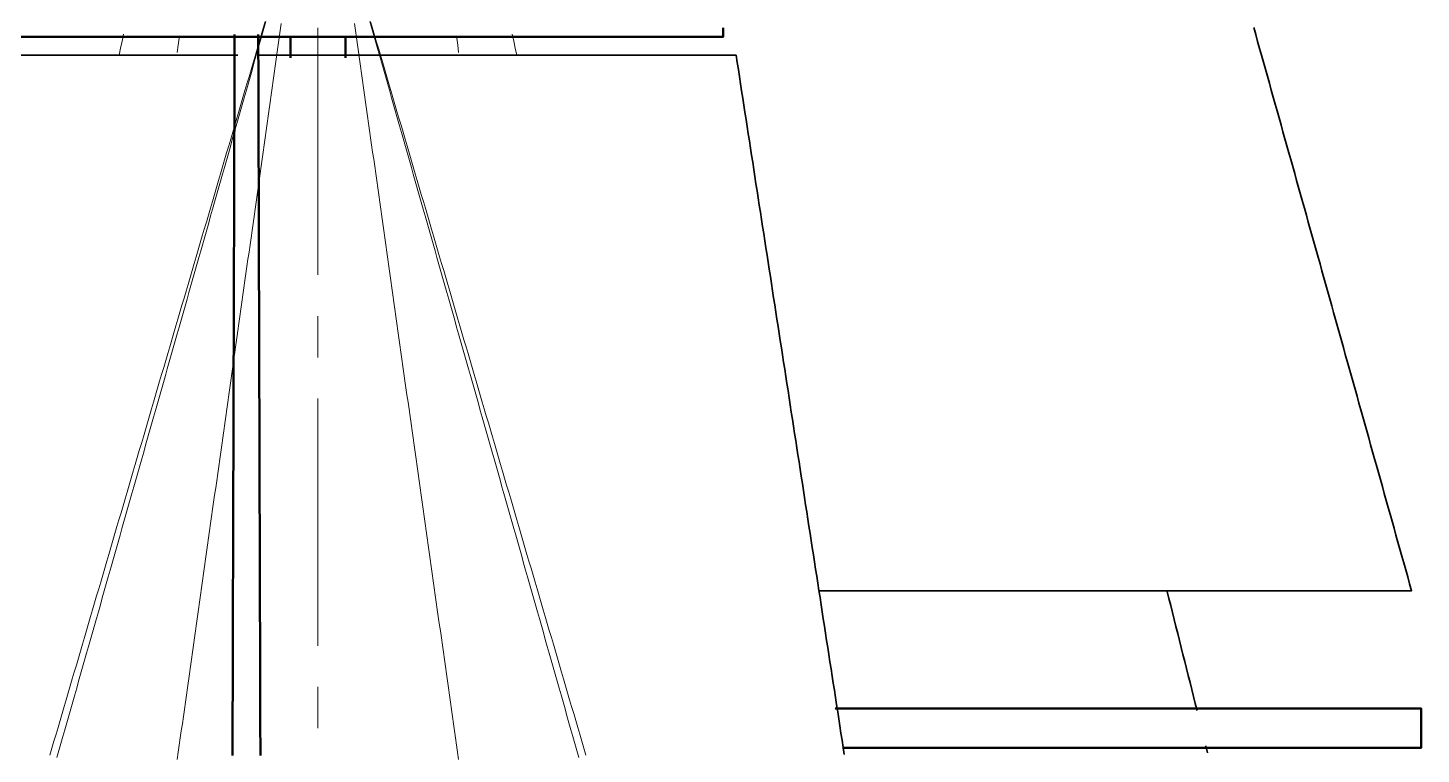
# Model space of a CAD drawing. Header units: millimetres. Extents: x 0 to 89100, y 0 to 63000.
# Drawn here: x 35390 to 45528, y 33711 to 38999 of the extents above; entities that cross this region are included whole.
import ezdxf

# ---------------------------------------------------------------- set-up
doc = ezdxf.new("R2010")
doc.units = ezdxf.units.MM
doc.header["$LTSCALE"] = 150
doc.linetypes.add('CL', pattern=[18, 12, -2, 2, -2])
for name, color, linetype, lineweight in [('中心線', 1, 'CL', 18), ('外形', 7, 'Continuous', 50), ('帆', 30, 'Continuous', 35), ('索具', 94, 'Continuous', 13)]:
    doc.layers.add(name, color=color, linetype=linetype, lineweight=lineweight)

msp = doc.modelspace()

# ---------------------------------------------------------------- linework, layer by layer
at = {"layer": '中心線'}
msp.add_line((37500, 12900), (37500, 55800), dxfattribs=at)
at = {"layer": '外形'}
for points in [[(40448.9, 39000), (40448.9, 38934), (40396.3, 38934), (40343.6, 38934), (40291, 38934), (40238.3, 38934), (40185.6, 38934), (40133, 38934), (40080.3, 38934), (40027.7, 38934), (39975, 38934), (39922.3, 38934), (39869.7, 38934), (39817, 38934), (39764.4, 38934), (39711.7, 38934), (39659.1, 38934), (39606.4, 38934), (39553.7, 38934), (39501.1, 38934), (39448.4, 38934), (39395.8, 38934), (39343.1, 38934), (39290.4, 38934), (39237.8, 38934), (39185.1, 38934), (39132.5, 38934), (39079.8, 38934), (39027.1, 38934), (38974.5, 38934), (38921.8, 38934), (38869.2, 38934), (38816.5, 38934), (38763.8, 38934), (38711.2, 38934), (38658.5, 38934), (38605.9, 38934), (38553.2, 38934), (38500.5, 38934), (38447.9, 38934), (38395.2, 38934), (38342.6, 38934), (38289.9, 38934), (38237.2, 38934), (38184.6, 38934), (38131.9, 38934), (38079.3, 38934), (38026.6, 38934), (37973.9, 38934), (37921.3, 38934), (37868.6, 38934), (37816, 38934), (37763.3, 38934), (37710.6, 38934), (37658, 38934), (37605.3, 38934), (37552.7, 38934), (37500, 38934), (37447.3, 38934), (37394.7, 38934), (37342, 38934), (37289.4, 38934), (37236.7, 38934), (37184, 38934), (37131.4, 38934), (37078.7, 38934), (37026.1, 38934), (36973.4, 38934), (36920.7, 38934), (36868.1, 38934), (36815.4, 38934), (36762.8, 38934), (36710.1, 38934), (36657.4, 38934), (36604.8, 38934), (36552.1, 38934), (36499.5, 38934), (36446.8, 38934), (36394.1, 38934), (36341.5, 38934), (36288.8, 38934), (36236.2, 38934), (36183.5, 38934), (36130.8, 38934), (36078.2, 38934), (36025.5, 38934), (35972.9, 38934), (35920.2, 38934), (35867.5, 38934), (35814.9, 38934), (35762.2, 38934), (35709.6, 38934), (35656.9, 38934), (35604.2, 38934), (35551.6, 38934), (35498.9, 38934), (35446.3, 38934), (35393.6, 38934), (35340.9, 38934)], [(36894, 38952.1), (36893.8, 38899.6), (36893.7, 38847.1), (36893.5, 38794.6), (36893.4, 38742.1), (36893.2, 38689.6), (36893.1, 38637.1), (36892.9, 38584.6), (36892.7, 38532), (36892.6, 38479.5), (36892.4, 38427), (36892.3, 38374.5), (36892.1, 38322), (36892, 38269.5), (36891.8, 38217), (36891.7, 38164.5), (36891.5, 38112), (36891.4, 38059.5), (36891.2, 38006.9), (36891, 37954.4), (36890.9, 37901.9), (36890.7, 37849.4), (36890.6, 37796.9), (36890.4, 37744.4), (36890.3, 37691.9), (36890.1, 37639.4), (36890, 37586.9), (36889.8, 37534.4), (36889.7, 37481.9), (36889.5, 37429.3), (36889.3, 37376.8), (36889.2, 37324.3), (36889, 37271.8), (36888.9, 37219.3), (36888.7, 37166.8), (36888.6, 37114.3), (36888.4, 37061.8), (36888.3, 37009.3), (36888.1, 36956.8), (36888, 36904.2), (36887.8, 36851.7), (36887.6, 36799.2), (36887.5, 36746.7), (36887.3, 36694.2), (36887.2, 36641.7), (36887, 36589.2), (36886.9, 36536.7), (36886.7, 36484.2), (36886.6, 36431.7), (36886.4, 36379.2), (36886.3, 36326.6), (36886.1, 36274.1), (36885.9, 36221.6), (36885.8, 36169.1), (36885.6, 36116.6), (36885.5, 36064.1), (36885.3, 36011.6), (36885.2, 35959.1), (36885, 35906.6), (36884.9, 35854.1), (36884.7, 35801.5), (36884.6, 35749), (36884.4, 35696.5), (36884.2, 35644), (36884.1, 35591.5), (36883.9, 35539), (36883.8, 35486.5), (36883.6, 35434), (36883.5, 35381.5), (36883.3, 35329), (36883.2, 35276.4), (36883, 35223.9), (36882.9, 35171.4), (36882.7, 35118.9), (36882.5, 35066.4), (36882.4, 35013.9), (36882.2, 34961.4), (36882.1, 34908.9), (36881.9, 34856.4), (36881.8, 34803.9), (36881.6, 34751.4), (36881.5, 34698.8), (36881.3, 34646.3), (36881.2, 34593.8), (36881, 34541.3), (36880.8, 34488.8), (36880.7, 34436.3), (36880.5, 34383.8), (36880.4, 34331.3), (36880.2, 34278.8), (36880.1, 34226.3), (36879.9, 34173.7), (36879.8, 34121.2), (36879.6, 34068.7), (36879.5, 34016.2), (36879.3, 33963.7), (36879.2, 33911.2), (36879, 33858.7), (36878.8, 33806.2), (36878.7, 33753.7), (36878.5, 33701.2)], [(37081.5, 33701.2), (37081.3, 33753.7), (37081.2, 33806.2), (37081, 33858.7), (37080.8, 33911.2), (37080.7, 33963.7), (37080.5, 34016.2), (37080.4, 34068.7), (37080.2, 34121.2), (37080.1, 34173.7), (37079.9, 34226.3), (37079.8, 34278.8), (37079.6, 34331.3), (37079.5, 34383.8), (37079.3, 34436.3), (37079.2, 34488.8), (37079, 34541.3), (37078.8, 34593.8), (37078.7, 34646.3), (37078.5, 34698.8), (37078.4, 34751.4), (37078.2, 34803.9), (37078.1, 34856.4), (37077.9, 34908.9), (37077.8, 34961.4), (37077.6, 35013.9), (37077.5, 35066.4), (37077.3, 35118.9), (37077.1, 35171.4), (37077, 35223.9), (37076.8, 35276.4), (37076.7, 35329), (37076.5, 35381.5), (37076.4, 35434), (37076.2, 35486.5), (37076.1, 35539), (37075.9, 35591.5), (37075.8, 35644), (37075.6, 35696.5), (37075.4, 35749), (37075.3, 35801.5), (37075.1, 35854.1), (37075, 35906.6), (37074.8, 35959.1), (37074.7, 36011.6), (37074.5, 36064.1), (37074.4, 36116.6), (37074.2, 36169.1), (37074.1, 36221.6), (37073.9, 36274.1), (37073.7, 36326.6), (37073.6, 36379.2), (37073.4, 36431.7), (37073.3, 36484.2), (37073.1, 36536.7), (37073, 36589.2), (37072.8, 36641.7), (37072.7, 36694.2), (37072.5, 36746.7), (37072.4, 36799.2), (37072.2, 36851.7), (37072, 36904.2), (37071.9, 36956.8), (37071.7, 37009.3), (37071.6, 37061.8), (37071.4, 37114.3), (37071.3, 37166.8), (37071.1, 37219.3), (37071, 37271.8), (37070.8, 37324.3), (37070.7, 37376.8), (37070.5, 37429.3), (37070.3, 37481.9), (37070.2, 37534.4), (37070, 37586.9), (37069.9, 37639.4), (37069.7, 37691.9), (37069.6, 37744.4), (37069.4, 37796.9), (37069.3, 37849.4), (37069.1, 37901.9), (37069, 37954.4), (37068.8, 38006.9), (37068.6, 38059.5), (37068.5, 38112), (37068.3, 38164.5), (37068.2, 38217), (37068, 38269.5), (37067.9, 38322), (37067.7, 38374.5), (37067.6, 38427), (37067.4, 38479.5), (37067.3, 38532), (37067.1, 38584.6), (37066.9, 38637.1), (37066.8, 38689.6), (37066.6, 38742.1), (37066.5, 38794.6), (37066.3, 38847.1), (37066.2, 38899.6), (37066, 38952.1)], [(37300, 38938.9), (37300, 38886.1), (37300, 38833.3), (37300, 38780.6)], [(37700, 38780.6), (37700, 38833.3), (37700, 38886.1), (37700, 38938.9)], [(41263.8, 34044), (41316.4, 34044), (41369.1, 34044), (41421.7, 34044), (41474.4, 34044), (41527, 34044), (41579.6, 34044), (41632.3, 34044), (41684.9, 34044), (41737.6, 34044), (41790.2, 34044), (41842.8, 34044), (41895.5, 34044), (41948.1, 34044), (42000.8, 34044), (42053.4, 34044), (42106.1, 34044), (42158.7, 34044), (42211.3, 34044), (42264, 34044), (42316.6, 34044), (42369.3, 34044), (42421.9, 34044), (42474.5, 34044), (42527.2, 34044), (42579.8, 34044), (42632.5, 34044), (42685.1, 34044), (42737.7, 34044), (42790.4, 34044), (42843, 34044), (42895.7, 34044), (42948.3, 34044), (43000.9, 34044), (43053.6, 34044), (43106.2, 34044), (43158.9, 34044), (43211.5, 34044), (43264.1, 34044), (43316.8, 34044), (43369.4, 34044), (43422.1, 34044), (43474.7, 34044), (43527.3, 34044), (43580, 34044), (43632.6, 34044), (43685.3, 34044), (43737.9, 34044), (43790.6, 34044), (43843.2, 34044), (43895.8, 34044), (43948.5, 34044), (44001.1, 34044), (44053.8, 34044), (44106.4, 34044), (44159, 34044), (44211.7, 34044), (44264.3, 34044), (44317, 34044), (44369.6, 34044), (44422.2, 34044), (44474.9, 34044), (44527.5, 34044), (44580.2, 34044), (44632.8, 34044), (44685.4, 34044), (44738.1, 34044), (44790.7, 34044), (44843.4, 34044), (44896, 34044), (44948.6, 34044), (45001.3, 34044), (45053.9, 34044), (45106.6, 34044), (45159.2, 34044), (45211.8, 34044), (45264.5, 34044), (45317.1, 34044), (45369.8, 34044), (45422.4, 34044), (45475, 34044), (45527.7, 34044), (45527.7, 33986.4), (45527.7, 33928.8), (45527.7, 33871.2), (45527.7, 33813.6), (45527.7, 33756), (45475, 33756), (45422.4, 33756), (45369.8, 33756), (45317.1, 33756), (45264.5, 33756), (45211.8, 33756), (45159.2, 33756), (45106.6, 33756), (45053.9, 33756), (45001.3, 33756), (44948.6, 33756), (44896, 33756), (44843.4, 33756), (44790.7, 33756), (44738.1, 33756), (44685.4, 33756), (44632.8, 33756), (44580.2, 33756), (44527.5, 33756), (44474.9, 33756), (44422.2, 33756), (44369.6, 33756), (44317, 33756), (44264.3, 33756), (44211.7, 33756), (44159, 33756), (44106.4, 33756), (44053.8, 33756), (44001.1, 33756), (43948.5, 33756), (43895.8, 33756), (43843.2, 33756), (43790.6, 33756), (43737.9, 33756), (43685.3, 33756), (43632.6, 33756), (43580, 33756), (43527.3, 33756), (43474.7, 33756), (43422.1, 33756), (43369.4, 33756), (43316.8, 33756), (43264.1, 33756), (43211.5, 33756), (43158.9, 33756), (43106.2, 33756), (43053.6, 33756), (43000.9, 33756), (42948.3, 33756), (42895.7, 33756), (42843, 33756), (42790.4, 33756), (42737.7, 33756), (42685.1, 33756), (42632.5, 33756), (42579.8, 33756), (42527.2, 33756), (42474.5, 33756), (42421.9, 33756), (42369.3, 33756), (42316.6, 33756), (42264, 33756), (42211.3, 33756), (42158.7, 33756), (42106.1, 33756), (42053.4, 33756), (42000.8, 33756), (41948.1, 33756), (41895.5, 33756), (41842.8, 33756), (41790.2, 33756), (41737.6, 33756), (41684.9, 33756), (41632.3, 33756), (41579.6, 33756), (41527, 33756), (41474.4, 33756), (41421.7, 33756), (41369.1, 33756), (41316.4, 33756)]]:
    msp.add_lwpolyline(points, dxfattribs=at)
at = {"layer": '帆'}
for points in [[(44309.8, 39001.9), (44323.9, 38951.3), (44338.1, 38900.6), (44352.3, 38850), (44366.5, 38799.4), (44380.6, 38748.7), (44394.8, 38698.1), (44409, 38647.4), (44423.2, 38596.8), (44437.3, 38546.2), (44451.5, 38495.5), (44465.7, 38444.9), (44479.9, 38394.2), (44494.1, 38343.6), (44508.2, 38292.9), (44522.4, 38242.3), (44536.6, 38191.7), (44550.8, 38141), (44564.9, 38090.4), (44579.1, 38039.7), (44593.3, 37989.1), (44607.5, 37938.5), (44621.7, 37887.8), (44635.8, 37837.2), (44650, 37786.5), (44664.2, 37735.9), (44678.4, 37685.3), (44692.5, 37634.6), (44706.7, 37584), (44720.9, 37533.3), (44735.1, 37482.7), (44749.3, 37432.1), (44763.4, 37381.4), (44777.6, 37330.8), (44791.8, 37280.1), (44806, 37229.5), (44820.1, 37178.8), (44834.3, 37128.2), (44848.5, 37077.6), (44862.7, 37026.9), (44876.9, 36976.3), (44891, 36925.6), (44905.2, 36875), (44919.4, 36824.4), (44933.6, 36773.7), (44947.7, 36723.1), (44961.9, 36672.4), (44976.1, 36621.8), (44990.3, 36571.2), (45004.5, 36520.5), (45018.6, 36469.9), (45032.8, 36419.2), (45047, 36368.6), (45061.2, 36317.9), (45075.3, 36267.3), (45089.5, 36216.7), (45103.7, 36166), (45117.9, 36115.4), (45132.1, 36064.7), (45146.2, 36014.1), (45160.4, 35963.5), (45174.6, 35912.8), (45188.8, 35862.2), (45202.9, 35811.5), (45217.1, 35760.9), (45231.3, 35710.3), (45245.5, 35659.6), (45259.7, 35609), (45273.8, 35558.3), (45288, 35507.7), (45302.2, 35457.1), (45316.4, 35406.4), (45330.5, 35355.8), (45344.7, 35305.1), (45358.9, 35254.5), (45373.1, 35203.8), (45387.3, 35153.2), (45401.4, 35102.6), (45415.6, 35051.9), (45429.8, 35001.3), (45444, 34950.6), (45458.1, 34900), (45405.6, 34900), (45353, 34900), (45300.5, 34900), (45247.9, 34900), (45195.3, 34900), (45142.8, 34900), (45090.2, 34900), (45037.7, 34900), (44985.1, 34900), (44932.5, 34900), (44880, 34900), (44827.4, 34900), (44774.9, 34900), (44722.3, 34900), (44669.7, 34900), (44617.2, 34900), (44564.6, 34900), (44512.1, 34900), (44459.5, 34900), (44406.9, 34900), (44354.4, 34900), (44301.8, 34900), (44249.3, 34900), (44196.7, 34900), (44144.1, 34900), (44091.6, 34900), (44039, 34900), (43986.5, 34900), (43933.9, 34900), (43881.3, 34900), (43828.8, 34900), (43776.2, 34900), (43723.7, 34900), (43671.1, 34900), (43618.5, 34900), (43566, 34900), (43513.4, 34900), (43460.9, 34900), (43408.3, 34900), (43355.7, 34900), (43303.2, 34900), (43250.6, 34900), (43198.1, 34900), (43145.5, 34900), (43092.9, 34900), (43040.4, 34900), (42987.8, 34900), (42935.3, 34900), (42882.7, 34900), (42830.1, 34900), (42777.6, 34900), (42725, 34900), (42672.5, 34900), (42619.9, 34900), (42567.3, 34900), (42514.8, 34900), (42462.2, 34900), (42409.7, 34900), (42357.1, 34900), (42304.5, 34900), (42252, 34900), (42199.4, 34900), (42146.9, 34900), (42094.3, 34900), (42041.7, 34900), (41989.2, 34900), (41936.6, 34900), (41884.1, 34900), (41831.5, 34900), (41778.9, 34900), (41726.4, 34900), (41673.8, 34900), (41621.3, 34900), (41568.7, 34900), (41516.1, 34900), (41463.6, 34900), (41411, 34900), (41358.5, 34900), (41305.9, 34900), (41253.3, 34900), (41200.8, 34900), (41148.2, 34900)], [(35340.8, 38800), (35393.4, 38800), (35445.9, 38800), (35498.5, 38800), (35551, 38800), (35603.6, 38800), (35656.1, 38800), (35708.7, 38800), (35761.2, 38800), (35813.8, 38800), (35866.3, 38800), (35918.9, 38800), (35971.4, 38800), (36024, 38800), (36076.5, 38800), (36129.1, 38800), (36181.6, 38800), (36234.2, 38800), (36286.7, 38800), (36339.3, 38800), (36391.8, 38800), (36444.4, 38800), (36496.9, 38800), (36549.5, 38800), (36602, 38800), (36654.6, 38800), (36707.1, 38800), (36759.7, 38800), (36812.2, 38800), (36864.8, 38800), (36917.3, 38800)], [(37075, 38800), (37127.5, 38800), (37180.1, 38800), (37232.6, 38800), (37285.2, 38800), (37337.7, 38800), (37390.3, 38800), (37442.8, 38800), (37495.4, 38800), (37547.9, 38800), (37600.5, 38800), (37653, 38800), (37705.6, 38800), (37758.1, 38800), (37810.7, 38800), (37863.2, 38800), (37915.8, 38800), (37968.3, 38800), (38020.9, 38800), (38073.4, 38800), (38126, 38800), (38178.5, 38800), (38231.1, 38800), (38283.6, 38800), (38336.2, 38800), (38388.7, 38800), (38441.3, 38800), (38493.8, 38800), (38546.4, 38800), (38598.9, 38800), (38651.4, 38800), (38704, 38800), (38756.5, 38800), (38809.1, 38800), (38861.6, 38800), (38914.2, 38800), (38966.7, 38800), (39019.3, 38800), (39071.8, 38800), (39124.4, 38800), (39176.9, 38800), (39229.5, 38800), (39282, 38800), (39334.6, 38800), (39387.1, 38800), (39439.7, 38800), (39492.2, 38800), (39544.8, 38800), (39597.3, 38800), (39649.9, 38800), (39702.4, 38800), (39755, 38800), (39807.5, 38800), (39860.1, 38800), (39912.6, 38800), (39965.2, 38800), (40017.7, 38800), (40070.3, 38800), (40122.8, 38800), (40175.4, 38800), (40227.9, 38800), (40280.5, 38800), (40333, 38800), (40385.6, 38800), (40438.1, 38800), (40490.7, 38800), (40543.2, 38800), (40551.3, 38748), (40559.3, 38696.1), (40567.3, 38644.1), (40575.3, 38592.2), (40583.4, 38540.2), (40591.4, 38488.2), (40599.4, 38436.3), (40607.5, 38384.3), (40615.5, 38332.4), (40623.5, 38280.4), (40631.6, 38228.4), (40639.6, 38176.5), (40647.6, 38124.5), (40655.7, 38072.5), (40663.7, 38020.6), (40671.7, 37968.6), (40679.8, 37916.7), (40687.8, 37864.7), (40695.8, 37812.7), (40703.8, 37760.8), (40711.9, 37708.8), (40719.9, 37656.9), (40727.9, 37604.9), (40736, 37552.9), (40744, 37501), (40752, 37449), (40760.1, 37397.1), (40768.1, 37345.1), (40776.1, 37293.1), (40784.2, 37241.2), (40792.2, 37189.2), (40800.2, 37137.3), (40808.2, 37085.3), (40816.3, 37033.3), (40824.3, 36981.4), (40832.3, 36929.4), (40840.4, 36877.5), (40848.4, 36825.5), (40856.4, 36773.5), (40864.5, 36721.6), (40872.5, 36669.6), (40880.5, 36617.6), (40888.6, 36565.7), (40896.6, 36513.7), (40904.6, 36461.8), (40912.6, 36409.8), (40920.7, 36357.8), (40928.7, 36305.9), (40936.7, 36253.9), (40944.8, 36202), (40952.8, 36150), (40960.8, 36098), (40968.9, 36046.1), (40976.9, 35994.1), (40984.9, 35942.2), (40993, 35890.2), (41001, 35838.2), (41009, 35786.3), (41017, 35734.3), (41025.1, 35682.4), (41033.1, 35630.4), (41041.1, 35578.4), (41049.2, 35526.5), (41057.2, 35474.5), (41065.2, 35422.5), (41073.3, 35370.6), (41081.3, 35318.6), (41089.3, 35266.7), (41097.4, 35214.7), (41105.4, 35162.7), (41113.4, 35110.8), (41121.5, 35058.8), (41129.5, 35006.9), (41137.5, 34954.9), (41145.5, 34902.9), (41153.6, 34851), (41161.6, 34799), (41169.6, 34747.1), (41177.7, 34695.1), (41185.7, 34643.1), (41193.7, 34591.2), (41201.8, 34539.2), (41209.8, 34487.3), (41217.8, 34435.3), (41225.9, 34383.3), (41233.9, 34331.4), (41241.9, 34279.4), (41249.9, 34227.5), (41258, 34175.5), (41266, 34123.5), (41274, 34071.6), (41282.1, 34019.6), (41290.1, 33967.6), (41298.1, 33915.7), (41306.2, 33863.7), (41314.2, 33811.8), (41322.2, 33759.8), (41330.3, 33707.8)], [(43679.8, 34895.7), (43692.6, 34844.7), (43705.4, 34793.6), (43718.2, 34742.6), (43730.9, 34691.5), (43743.7, 34640.4), (43756.5, 34589.4), (43769.3, 34538.3), (43782.1, 34487.2), (43794.9, 34436.2), (43807.6, 34385.1), (43820.4, 34334), (43833.2, 34283), (43846, 34231.9), (43858.8, 34180.9), (43871.5, 34129.8), (43884.3, 34078.7), (43897.1, 34027.7)], [(43961, 33772.3), (43973.8, 33721.3)]]:
    msp.add_lwpolyline(points, dxfattribs=at)
at = {"layer": '索具'}
for points in [[(37117, 39046.4), (37102.2, 38996), (37087.4, 38945.6), (37072.6, 38895.2), (37057.8, 38844.8), (37043.1, 38794.4), (37028.3, 38744), (37013.5, 38693.6), (36998.7, 38643.2), (36983.9, 38592.8), (36969.1, 38542.4), (36954.4, 38492), (36939.6, 38441.6), (36924.8, 38391.2), (36910, 38340.8), (36895.2, 38290.4), (36880.5, 38240), (36865.7, 38189.6), (36850.9, 38139.2), (36836.1, 38088.8), (36821.3, 38038.4), (36806.6, 37988), (36791.8, 37937.6), (36777, 37887.2), (36762.2, 37836.8), (36747.4, 37786.4), (36732.6, 37736), (36717.9, 37685.6), (36703.1, 37635.2), (36688.3, 37584.8), (36673.5, 37534.4), (36658.7, 37484), (36644, 37433.6), (36629.2, 37383.2), (36614.4, 37332.8), (36599.6, 37282.4), (36584.8, 37232), (36570, 37181.6), (36555.3, 37131.2), (36540.5, 37080.8), (36525.7, 37030.4), (36510.9, 36980), (36496.1, 36929.6), (36481.4, 36879.2), (36466.6, 36828.8), (36451.8, 36778.4), (36437, 36728), (36422.2, 36677.6), (36407.4, 36627.2), (36392.7, 36576.8), (36377.9, 36526.4), (36363.1, 36476), (36348.3, 36425.6), (36333.5, 36375.2), (36318.8, 36324.8), (36304, 36274.4), (36289.2, 36224), (36274.4, 36173.6), (36259.6, 36123.2), (36244.8, 36072.8), (36230.1, 36022.4), (36215.3, 35972), (36200.5, 35921.6), (36185.7, 35871.2), (36170.9, 35820.8), (36156.2, 35770.4), (36141.4, 35720), (36126.6, 35669.6), (36111.8, 35619.2), (36097, 35568.8), (36082.3, 35518.4), (36067.5, 35468), (36052.7, 35417.6), (36037.9, 35367.2), (36023.1, 35316.8), (36008.3, 35266.4), (35993.6, 35216), (35978.8, 35165.6), (35964, 35115.2), (35949.2, 35064.8), (35934.4, 35014.4), (35919.7, 34964), (35904.9, 34913.6), (35890.1, 34863.2), (35875.3, 34812.8), (35860.5, 34762.4), (35845.7, 34712), (35831, 34661.6), (35816.2, 34611.2), (35801.4, 34560.8), (35786.6, 34510.4), (35771.8, 34460), (35757.1, 34409.6), (35742.3, 34359.2), (35727.5, 34308.8), (35712.7, 34258.4), (35697.9, 34208), (35683.1, 34157.6), (35668.4, 34107.2), (35653.6, 34056.8), (35638.8, 34006.4), (35624, 33956), (35609.2, 33905.6), (35594.5, 33855.2), (35579.7, 33804.8), (35564.9, 33754.4), (35550.1, 33704)], [(37121, 39045), (37106.7, 38994.5), (37092.3, 38943.9), (37078, 38893.4), (37063.6, 38842.8), (37049.3, 38792.3), (37035, 38741.7), (37020.6, 38691.2), (37006.3, 38640.6), (36992, 38590.1), (36977.6, 38539.5), (36963.3, 38489), (36949, 38438.4), (36934.6, 38387.9), (36920.3, 38337.3), (36906, 38286.8), (36891.6, 38236.2), (36877.3, 38185.7), (36863, 38135.1), (36848.6, 38084.6), (36834.3, 38034), (36820, 37983.5), (36805.6, 37932.9), (36791.3, 37882.4), (36777, 37831.8), (36762.6, 37781.2), (36748.3, 37730.7), (36733.9, 37680.1), (36719.6, 37629.6), (36705.3, 37579), (36690.9, 37528.5), (36676.6, 37477.9), (36662.3, 37427.4), (36647.9, 37376.8), (36633.6, 37326.3), (36619.3, 37275.7), (36604.9, 37225.2), (36590.6, 37174.6), (36576.3, 37124.1), (36561.9, 37073.5), (36547.6, 37023), (36533.3, 36972.4), (36518.9, 36921.9), (36504.6, 36871.3), (36490.3, 36820.8), (36475.9, 36770.2), (36461.6, 36719.7), (36447.3, 36669.1), (36432.9, 36618.6), (36418.6, 36568), (36404.2, 36517.5), (36389.9, 36466.9), (36375.6, 36416.4), (36361.2, 36365.8), (36346.9, 36315.3), (36332.6, 36264.7), (36318.2, 36214.2), (36303.9, 36163.6), (36289.6, 36113.1), (36275.2, 36062.5), (36260.9, 36011.9), (36246.6, 35961.4), (36232.2, 35910.8), (36217.9, 35860.3), (36203.6, 35809.7), (36189.2, 35759.2), (36174.9, 35708.6), (36160.6, 35658.1), (36146.2, 35607.5), (36131.9, 35557), (36117.6, 35506.4), (36103.2, 35455.9), (36088.9, 35405.3), (36074.5, 35354.8), (36060.2, 35304.2), (36045.9, 35253.7), (36031.5, 35203.1), (36017.2, 35152.6), (36002.9, 35102), (35988.5, 35051.5), (35974.2, 35000.9), (35959.9, 34950.4), (35945.5, 34899.8), (35931.2, 34849.3), (35916.9, 34798.7), (35902.5, 34748.2), (35888.2, 34697.6), (35873.9, 34647.1), (35859.5, 34596.5), (35845.2, 34546), (35830.9, 34495.4), (35816.5, 34444.9), (35802.2, 34394.3), (35787.9, 34343.8), (35773.5, 34293.2), (35759.2, 34242.6), (35744.8, 34192.1), (35730.5, 34141.5), (35716.2, 34091), (35701.8, 34040.4), (35687.5, 33989.9), (35673.2, 33939.3), (35658.8, 33888.8), (35644.5, 33838.2), (35630.2, 33787.7), (35615.8, 33737.1), (35601.5, 33686.6)], [(37879, 39045), (37893.3, 38994.5), (37907.7, 38943.9), (37922, 38893.4), (37936.4, 38842.8), (37950.7, 38792.3), (37965, 38741.7), (37979.4, 38691.2), (37993.7, 38640.6), (38008, 38590.1), (38022.4, 38539.5), (38036.7, 38489), (38051, 38438.4), (38065.4, 38387.9), (38079.7, 38337.3), (38094, 38286.8), (38108.4, 38236.2), (38122.7, 38185.7), (38137, 38135.1), (38151.4, 38084.6), (38165.7, 38034), (38180, 37983.5), (38194.4, 37932.9), (38208.7, 37882.4), (38223, 37831.8), (38237.4, 37781.2), (38251.7, 37730.7), (38266.1, 37680.1), (38280.4, 37629.6), (38294.7, 37579), (38309.1, 37528.5), (38323.4, 37477.9), (38337.7, 37427.4), (38352.1, 37376.8), (38366.4, 37326.3), (38380.7, 37275.7), (38395.1, 37225.2), (38409.4, 37174.6), (38423.7, 37124.1), (38438.1, 37073.5), (38452.4, 37023), (38466.7, 36972.4), (38481.1, 36921.9), (38495.4, 36871.3), (38509.7, 36820.8), (38524.1, 36770.2), (38538.4, 36719.7), (38552.7, 36669.1), (38567.1, 36618.6), (38581.4, 36568), (38595.8, 36517.5), (38610.1, 36466.9), (38624.4, 36416.4), (38638.8, 36365.8), (38653.1, 36315.3), (38667.4, 36264.7), (38681.8, 36214.2), (38696.1, 36163.6), (38710.4, 36113.1), (38724.8, 36062.5), (38739.1, 36011.9), (38753.4, 35961.4), (38767.8, 35910.8), (38782.1, 35860.3), (38796.4, 35809.7), (38810.8, 35759.2), (38825.1, 35708.6), (38839.4, 35658.1), (38853.8, 35607.5), (38868.1, 35557), (38882.4, 35506.4), (38896.8, 35455.9), (38911.1, 35405.3), (38925.5, 35354.8), (38939.8, 35304.2), (38954.1, 35253.7), (38968.5, 35203.1), (38982.8, 35152.6), (38997.1, 35102), (39011.5, 35051.5), (39025.8, 35000.9), (39040.1, 34950.4), (39054.5, 34899.8), (39068.8, 34849.3), (39083.1, 34798.7), (39097.5, 34748.2), (39111.8, 34697.6), (39126.1, 34647.1), (39140.5, 34596.5), (39154.8, 34546), (39169.1, 34495.4), (39183.5, 34444.9), (39197.8, 34394.3), (39212.1, 34343.8), (39226.5, 34293.2), (39240.8, 34242.6), (39255.2, 34192.1), (39269.5, 34141.5), (39283.8, 34091), (39298.2, 34040.4), (39312.5, 33989.9), (39326.8, 33939.3), (39341.2, 33888.8), (39355.5, 33838.2), (39369.8, 33787.7), (39384.2, 33737.1), (39398.5, 33686.6)], [(37883, 39046.4), (37897.8, 38996), (37912.6, 38945.6), (37927.4, 38895.2), (37942.2, 38844.8), (37956.9, 38794.4), (37971.7, 38744), (37986.5, 38693.6), (38001.3, 38643.2), (38016.1, 38592.8), (38030.9, 38542.4), (38045.6, 38492), (38060.4, 38441.6), (38075.2, 38391.2), (38090, 38340.8), (38104.8, 38290.4), (38119.5, 38240), (38134.3, 38189.6), (38149.1, 38139.2), (38163.9, 38088.8), (38178.7, 38038.4), (38193.4, 37988), (38208.2, 37937.6), (38223, 37887.2), (38237.8, 37836.8), (38252.6, 37786.4), (38267.4, 37736), (38282.1, 37685.6), (38296.9, 37635.2), (38311.7, 37584.8), (38326.5, 37534.4), (38341.3, 37484), (38356, 37433.6), (38370.8, 37383.2), (38385.6, 37332.8), (38400.4, 37282.4), (38415.2, 37232), (38430, 37181.6), (38444.7, 37131.2), (38459.5, 37080.8), (38474.3, 37030.4), (38489.1, 36980), (38503.9, 36929.6), (38518.6, 36879.2), (38533.4, 36828.8), (38548.2, 36778.4), (38563, 36728), (38577.8, 36677.6), (38592.6, 36627.2), (38607.3, 36576.8), (38622.1, 36526.4), (38636.9, 36476), (38651.7, 36425.6), (38666.5, 36375.2), (38681.2, 36324.8), (38696, 36274.4), (38710.8, 36224), (38725.6, 36173.6), (38740.4, 36123.2), (38755.2, 36072.8), (38769.9, 36022.4), (38784.7, 35972), (38799.5, 35921.6), (38814.3, 35871.2), (38829.1, 35820.8), (38843.8, 35770.4), (38858.6, 35720), (38873.4, 35669.6), (38888.2, 35619.2), (38903, 35568.8), (38917.7, 35518.4), (38932.5, 35468), (38947.3, 35417.6), (38962.1, 35367.2), (38976.9, 35316.8), (38991.7, 35266.4), (39006.4, 35216), (39021.2, 35165.6), (39036, 35115.2), (39050.8, 35064.8), (39065.6, 35014.4), (39080.3, 34964), (39095.1, 34913.6), (39109.9, 34863.2), (39124.7, 34812.8), (39139.5, 34762.4), (39154.3, 34712), (39169, 34661.6), (39183.8, 34611.2), (39198.6, 34560.8), (39213.4, 34510.4), (39228.2, 34460), (39242.9, 34409.6), (39257.7, 34359.2), (39272.5, 34308.8), (39287.3, 34258.4), (39302.1, 34208), (39316.9, 34157.6), (39331.6, 34107.2), (39346.4, 34056.8), (39361.2, 34006.4), (39376, 33956), (39390.8, 33905.6), (39405.5, 33855.2), (39420.3, 33804.8), (39435.1, 33754.4), (39449.9, 33704)], [(36086.3, 38953.7), (36075.2, 38902.3), (36064.1, 38850.9), (36053.1, 38799.5)], [(36086.5, 38954.5), (36075.5, 38903.1), (36064.4, 38851.7), (36053.3, 38800.3)], [(36476.8, 33672.4), (36484.2, 33724.4), (36491.5, 33776.4), (36498.9, 33828.5), (36506.2, 33880.5), (36513.6, 33932.5), (36520.9, 33984.6), (36528.3, 34036.6), (36535.6, 34088.6), (36543, 34140.7), (36550.3, 34192.7), (36557.7, 34244.7), (36565, 34296.7), (36572.4, 34348.8), (36579.7, 34400.8), (36587.1, 34452.8), (36594.4, 34504.9), (36601.8, 34556.9), (36609.1, 34608.9), (36616.5, 34661), (36623.8, 34713), (36631.2, 34765), (36638.5, 34817.1), (36645.9, 34869.1), (36653.2, 34921.1), (36660.6, 34973.2), (36667.9, 35025.2), (36675.3, 35077.2), (36682.6, 35129.3), (36690, 35181.3), (36697.3, 35233.3), (36704.7, 35285.4), (36712, 35337.4), (36719.4, 35389.4), (36726.7, 35441.5), (36734.1, 35493.5), (36741.4, 35545.5), (36748.8, 35597.6), (36756.1, 35649.6), (36763.5, 35701.6), (36770.8, 35753.7), (36778.2, 35805.7), (36785.5, 35857.7), (36792.9, 35909.8), (36800.2, 35961.8), (36807.6, 36013.8), (36814.9, 36065.9), (36822.3, 36117.9), (36829.6, 36169.9), (36837, 36222), (36844.3, 36274), (36851.7, 36326), (36859, 36378), (36866.4, 36430.1), (36873.7, 36482.1), (36881.1, 36534.1), (36888.4, 36586.2), (36895.8, 36638.2), (36903.1, 36690.2), (36910.5, 36742.3), (36917.8, 36794.3), (36925.2, 36846.3), (36932.5, 36898.4), (36939.9, 36950.4), (36947.2, 37002.4), (36954.6, 37054.5), (36961.9, 37106.5), (36969.3, 37158.5), (36976.6, 37210.6), (36984, 37262.6), (36991.3, 37314.6), (36998.7, 37366.7), (37006, 37418.7), (37013.4, 37470.7), (37020.7, 37522.8), (37028.1, 37574.8), (37035.4, 37626.8), (37042.8, 37678.9), (37050.1, 37730.9), (37057.5, 37782.9), (37064.8, 37835), (37072.2, 37887), (37079.5, 37939), (37086.9, 37991.1), (37094.2, 38043.1), (37101.6, 38095.1), (37108.9, 38147.2), (37116.3, 38199.2), (37123.6, 38251.2), (37131, 38303.3), (37138.3, 38355.3), (37145.7, 38407.3), (37153, 38459.3), (37160.4, 38511.4), (37167.7, 38563.4), (37175.1, 38615.4), (37182.4, 38667.5), (37189.8, 38719.5), (37197.1, 38771.5), (37204.5, 38823.6), (37211.8, 38875.6), (37219.2, 38927.6), (37226.5, 38979.7), (37233.9, 39031.7)], [(36476.8, 33672.4), (36484.2, 33724.4), (36491.5, 33776.4), (36498.9, 33828.5), (36506.2, 33880.5), (36513.6, 33932.5), (36520.9, 33984.6), (36528.3, 34036.6), (36535.6, 34088.6), (36543, 34140.7), (36550.3, 34192.7), (36557.7, 34244.7), (36565, 34296.7), (36572.4, 34348.8), (36579.7, 34400.8), (36587.1, 34452.8), (36594.4, 34504.9), (36601.8, 34556.9), (36609.1, 34608.9), (36616.5, 34661), (36623.8, 34713), (36631.2, 34765), (36638.5, 34817.1), (36645.9, 34869.1), (36653.2, 34921.1), (36660.6, 34973.2), (36667.9, 35025.2), (36675.3, 35077.2), (36682.6, 35129.3), (36690, 35181.3), (36697.3, 35233.3), (36704.7, 35285.4), (36712, 35337.4), (36719.4, 35389.4), (36726.7, 35441.5), (36734.1, 35493.5), (36741.4, 35545.5), (36748.8, 35597.6), (36756.1, 35649.6), (36763.5, 35701.6), (36770.8, 35753.7), (36778.2, 35805.7), (36785.5, 35857.7), (36792.9, 35909.8), (36800.2, 35961.8), (36807.6, 36013.8), (36814.9, 36065.9), (36822.3, 36117.9), (36829.6, 36169.9), (36837, 36222), (36844.3, 36274), (36851.7, 36326), (36859, 36378), (36866.4, 36430.1), (36873.7, 36482.1), (36881.1, 36534.1), (36888.4, 36586.2), (36895.8, 36638.2), (36903.1, 36690.2), (36910.5, 36742.3), (36917.8, 36794.3), (36925.2, 36846.3), (36932.5, 36898.4), (36939.9, 36950.4), (36947.2, 37002.4), (36954.6, 37054.5), (36961.9, 37106.5), (36969.3, 37158.5), (36976.6, 37210.6), (36984, 37262.6), (36991.3, 37314.6), (36998.7, 37366.7), (37006, 37418.7), (37013.4, 37470.7), (37020.7, 37522.8), (37028.1, 37574.8), (37035.4, 37626.8), (37042.8, 37678.9), (37050.1, 37730.9), (37057.5, 37782.9), (37064.8, 37835), (37072.2, 37887), (37079.5, 37939), (37086.9, 37991.1), (37094.2, 38043.1), (37101.6, 38095.1), (37108.9, 38147.2), (37116.3, 38199.2), (37123.6, 38251.2), (37131, 38303.3), (37138.3, 38355.3), (37145.7, 38407.3), (37153, 38459.3), (37160.4, 38511.4), (37167.7, 38563.4), (37175.1, 38615.4), (37182.4, 38667.5), (37189.8, 38719.5), (37197.1, 38771.5), (37204.5, 38823.6), (37211.8, 38875.6), (37219.2, 38927.6), (37226.5, 38979.7), (37233.9, 39031.7)], [(36476.8, 33672.4), (36484.2, 33724.4), (36491.5, 33776.4), (36498.9, 33828.5), (36506.2, 33880.5), (36513.6, 33932.5), (36520.9, 33984.6), (36528.3, 34036.6), (36535.6, 34088.6), (36543, 34140.7), (36550.3, 34192.7), (36557.7, 34244.7), (36565, 34296.7), (36572.4, 34348.8), (36579.7, 34400.8), (36587.1, 34452.8), (36594.4, 34504.9), (36601.8, 34556.9), (36609.1, 34608.9), (36616.5, 34661), (36623.8, 34713), (36631.2, 34765), (36638.5, 34817.1), (36645.9, 34869.1), (36653.2, 34921.1), (36660.6, 34973.2), (36667.9, 35025.2), (36675.3, 35077.2), (36682.6, 35129.3), (36690, 35181.3), (36697.3, 35233.3), (36704.7, 35285.4), (36712, 35337.4), (36719.4, 35389.4), (36726.7, 35441.5), (36734.1, 35493.5), (36741.4, 35545.5), (36748.8, 35597.6), (36756.1, 35649.6), (36763.5, 35701.6), (36770.8, 35753.7), (36778.2, 35805.7), (36785.5, 35857.7), (36792.9, 35909.8), (36800.2, 35961.8), (36807.6, 36013.8), (36814.9, 36065.9), (36822.3, 36117.9), (36829.6, 36169.9), (36837, 36222), (36844.3, 36274), (36851.7, 36326), (36859, 36378), (36866.4, 36430.1), (36873.7, 36482.1), (36881.1, 36534.1), (36888.4, 36586.2), (36895.8, 36638.2), (36903.1, 36690.2), (36910.5, 36742.3), (36917.8, 36794.3), (36925.2, 36846.3), (36932.5, 36898.4), (36939.9, 36950.4), (36947.2, 37002.4), (36954.6, 37054.5), (36961.9, 37106.5), (36969.3, 37158.5), (36976.6, 37210.6), (36984, 37262.6), (36991.3, 37314.6), (36998.7, 37366.7), (37006, 37418.7), (37013.4, 37470.7), (37020.7, 37522.8), (37028.1, 37574.8), (37035.4, 37626.8), (37042.8, 37678.9), (37050.1, 37730.9), (37057.5, 37782.9), (37064.8, 37835), (37072.2, 37887), (37079.5, 37939), (37086.9, 37991.1), (37094.2, 38043.1), (37101.6, 38095.1), (37108.9, 38147.2), (37116.3, 38199.2), (37123.6, 38251.2), (37131, 38303.3), (37138.3, 38355.3), (37145.7, 38407.3), (37153, 38459.3), (37160.4, 38511.4), (37167.7, 38563.4), (37175.1, 38615.4), (37182.4, 38667.5), (37189.8, 38719.5), (37197.1, 38771.5), (37204.5, 38823.6), (37211.8, 38875.6), (37219.2, 38927.6), (37226.5, 38979.7), (37233.9, 39031.7)], [(38523.2, 33672.4), (38515.8, 33724.4), (38508.5, 33776.4), (38501.1, 33828.5), (38493.8, 33880.5), (38486.4, 33932.5), (38479.1, 33984.6), (38471.7, 34036.6), (38464.4, 34088.6), (38457, 34140.7), (38449.7, 34192.7), (38442.3, 34244.7), (38435, 34296.7), (38427.6, 34348.8), (38420.3, 34400.8), (38412.9, 34452.8), (38405.6, 34504.9), (38398.2, 34556.9), (38390.9, 34608.9), (38383.5, 34661), (38376.2, 34713), (38368.8, 34765), (38361.5, 34817.1), (38354.1, 34869.1), (38346.8, 34921.1), (38339.4, 34973.2), (38332.1, 35025.2), (38324.7, 35077.2), (38317.4, 35129.3), (38310, 35181.3), (38302.7, 35233.3), (38295.3, 35285.4), (38288, 35337.4), (38280.6, 35389.4), (38273.3, 35441.5), (38265.9, 35493.5), (38258.6, 35545.5), (38251.2, 35597.6), (38243.9, 35649.6), (38236.5, 35701.6), (38229.2, 35753.7), (38221.8, 35805.7), (38214.5, 35857.7), (38207.1, 35909.8), (38199.8, 35961.8), (38192.4, 36013.8), (38185.1, 36065.9), (38177.7, 36117.9), (38170.4, 36169.9), (38163, 36222), (38155.7, 36274), (38148.3, 36326), (38141, 36378), (38133.6, 36430.1), (38126.3, 36482.1), (38118.9, 36534.1), (38111.6, 36586.2), (38104.2, 36638.2), (38096.9, 36690.2), (38089.5, 36742.3), (38082.2, 36794.3), (38074.8, 36846.3), (38067.5, 36898.4), (38060.1, 36950.4), (38052.8, 37002.4), (38045.4, 37054.5), (38038.1, 37106.5), (38030.7, 37158.5), (38023.4, 37210.6), (38016, 37262.6), (38008.7, 37314.6), (38001.3, 37366.7), (37994, 37418.7), (37986.6, 37470.7), (37979.3, 37522.8), (37971.9, 37574.8), (37964.6, 37626.8), (37957.2, 37678.9), (37949.9, 37730.9), (37942.5, 37782.9), (37935.2, 37835), (37927.8, 37887), (37920.5, 37939), (37913.1, 37991.1), (37905.8, 38043.1), (37898.4, 38095.1), (37891.1, 38147.2), (37883.7, 38199.2), (37876.4, 38251.2), (37869, 38303.3), (37861.7, 38355.3), (37854.3, 38407.3), (37847, 38459.3), (37839.6, 38511.4), (37832.3, 38563.4), (37824.9, 38615.4), (37817.6, 38667.5), (37810.2, 38719.5), (37802.9, 38771.5), (37795.5, 38823.6), (37788.2, 38875.6), (37780.8, 38927.6), (37773.5, 38979.7), (37766.1, 39031.7)], [(38523.2, 33672.4), (38515.8, 33724.4), (38508.5, 33776.4), (38501.1, 33828.5), (38493.8, 33880.5), (38486.4, 33932.5), (38479.1, 33984.6), (38471.7, 34036.6), (38464.4, 34088.6), (38457, 34140.7), (38449.7, 34192.7), (38442.3, 34244.7), (38435, 34296.7), (38427.6, 34348.8), (38420.3, 34400.8), (38412.9, 34452.8), (38405.6, 34504.9), (38398.2, 34556.9), (38390.9, 34608.9), (38383.5, 34661), (38376.2, 34713), (38368.8, 34765), (38361.5, 34817.1), (38354.1, 34869.1), (38346.8, 34921.1), (38339.4, 34973.2), (38332.1, 35025.2), (38324.7, 35077.2), (38317.4, 35129.3), (38310, 35181.3), (38302.7, 35233.3), (38295.3, 35285.4), (38288, 35337.4), (38280.6, 35389.4), (38273.3, 35441.5), (38265.9, 35493.5), (38258.6, 35545.5), (38251.2, 35597.6), (38243.9, 35649.6), (38236.5, 35701.6), (38229.2, 35753.7), (38221.8, 35805.7), (38214.5, 35857.7), (38207.1, 35909.8), (38199.8, 35961.8), (38192.4, 36013.8), (38185.1, 36065.9), (38177.7, 36117.9), (38170.4, 36169.9), (38163, 36222), (38155.7, 36274), (38148.3, 36326), (38141, 36378), (38133.6, 36430.1), (38126.3, 36482.1), (38118.9, 36534.1), (38111.6, 36586.2), (38104.2, 36638.2), (38096.9, 36690.2), (38089.5, 36742.3), (38082.2, 36794.3), (38074.8, 36846.3), (38067.5, 36898.4), (38060.1, 36950.4), (38052.8, 37002.4), (38045.4, 37054.5), (38038.1, 37106.5), (38030.7, 37158.5), (38023.4, 37210.6), (38016, 37262.6), (38008.7, 37314.6), (38001.3, 37366.7), (37994, 37418.7), (37986.6, 37470.7), (37979.3, 37522.8), (37971.9, 37574.8), (37964.6, 37626.8), (37957.2, 37678.9), (37949.9, 37730.9), (37942.5, 37782.9), (37935.2, 37835), (37927.8, 37887), (37920.5, 37939), (37913.1, 37991.1), (37905.8, 38043.1), (37898.4, 38095.1), (37891.1, 38147.2), (37883.7, 38199.2), (37876.4, 38251.2), (37869, 38303.3), (37861.7, 38355.3), (37854.3, 38407.3), (37847, 38459.3), (37839.6, 38511.4), (37832.3, 38563.4), (37824.9, 38615.4), (37817.6, 38667.5), (37810.2, 38719.5), (37802.9, 38771.5), (37795.5, 38823.6), (37788.2, 38875.6), (37780.8, 38927.6), (37773.5, 38979.7), (37766.1, 39031.7)], [(38523.2, 33672.4), (38515.8, 33724.4), (38508.5, 33776.4), (38501.1, 33828.5), (38493.8, 33880.5), (38486.4, 33932.5), (38479.1, 33984.6), (38471.7, 34036.6), (38464.4, 34088.6), (38457, 34140.7), (38449.7, 34192.7), (38442.3, 34244.7), (38435, 34296.7), (38427.6, 34348.8), (38420.3, 34400.8), (38412.9, 34452.8), (38405.6, 34504.9), (38398.2, 34556.9), (38390.9, 34608.9), (38383.5, 34661), (38376.2, 34713), (38368.8, 34765), (38361.5, 34817.1), (38354.1, 34869.1), (38346.8, 34921.1), (38339.4, 34973.2), (38332.1, 35025.2), (38324.7, 35077.2), (38317.4, 35129.3), (38310, 35181.3), (38302.7, 35233.3), (38295.3, 35285.4), (38288, 35337.4), (38280.6, 35389.4), (38273.3, 35441.5), (38265.9, 35493.5), (38258.6, 35545.5), (38251.2, 35597.6), (38243.9, 35649.6), (38236.5, 35701.6), (38229.2, 35753.7), (38221.8, 35805.7), (38214.5, 35857.7), (38207.1, 35909.8), (38199.8, 35961.8), (38192.4, 36013.8), (38185.1, 36065.9), (38177.7, 36117.9), (38170.4, 36169.9), (38163, 36222), (38155.7, 36274), (38148.3, 36326), (38141, 36378), (38133.6, 36430.1), (38126.3, 36482.1), (38118.9, 36534.1), (38111.6, 36586.2), (38104.2, 36638.2), (38096.9, 36690.2), (38089.5, 36742.3), (38082.2, 36794.3), (38074.8, 36846.3), (38067.5, 36898.4), (38060.1, 36950.4), (38052.8, 37002.4), (38045.4, 37054.5), (38038.1, 37106.5), (38030.7, 37158.5), (38023.4, 37210.6), (38016, 37262.6), (38008.7, 37314.6), (38001.3, 37366.7), (37994, 37418.7), (37986.6, 37470.7), (37979.3, 37522.8), (37971.9, 37574.8), (37964.6, 37626.8), (37957.2, 37678.9), (37949.9, 37730.9), (37942.5, 37782.9), (37935.2, 37835), (37927.8, 37887), (37920.5, 37939), (37913.1, 37991.1), (37905.8, 38043.1), (37898.4, 38095.1), (37891.1, 38147.2), (37883.7, 38199.2), (37876.4, 38251.2), (37869, 38303.3), (37861.7, 38355.3), (37854.3, 38407.3), (37847, 38459.3), (37839.6, 38511.4), (37832.3, 38563.4), (37824.9, 38615.4), (37817.6, 38667.5), (37810.2, 38719.5), (37802.9, 38771.5), (37795.5, 38823.6), (37788.2, 38875.6), (37780.8, 38927.6), (37773.5, 38979.7), (37766.1, 39031.7)], [(38913.5, 38954.5), (38924.5, 38903.1), (38935.6, 38851.7), (38946.7, 38800.3)], [(38913.7, 38953.7), (38924.8, 38902.3), (38935.9, 38850.9), (38946.9, 38799.5)], [(36475.8, 38820.8), (36482.6, 38873), (36489.4, 38925.1)], [(36475.8, 38820.8), (36482.6, 38873), (36489.4, 38925.1)], [(36475.8, 38820.8), (36482.6, 38873), (36489.4, 38925.1)], [(38524.2, 38820.8), (38517.4, 38873), (38510.6, 38925.1)], [(38524.2, 38820.8), (38517.4, 38873), (38510.6, 38925.1)], [(38524.2, 38820.8), (38517.4, 38873), (38510.6, 38925.1)]]:
    msp.add_lwpolyline(points, dxfattribs=at)

doc.saveas('drawing.dxf')
